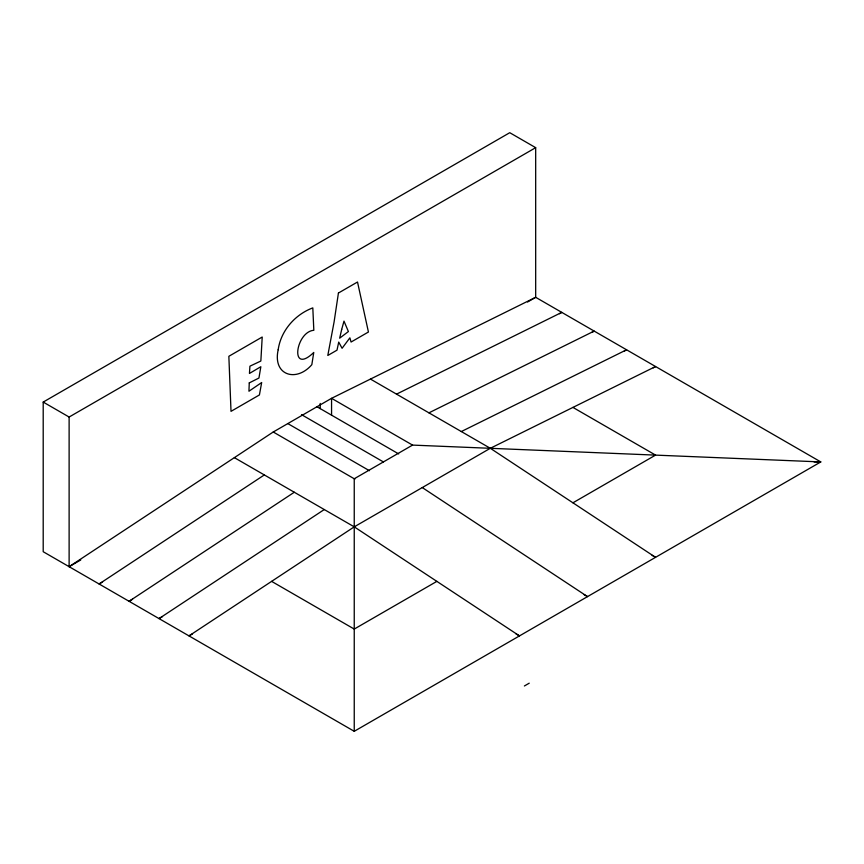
<?xml version="1.0" encoding="UTF-8"?>
<svg xmlns="http://www.w3.org/2000/svg" width="864" height="864" viewBox="0 0 864 864"><rect width="100%" height="100%" fill="white"/><g stroke="black" fill="none" stroke-linecap="round" stroke-linejoin="round"><path stroke-width="1.3" d="M535.68 147.668L69.12 417.031L69.12 566.687L273.24 432L331.56 398.326L535.68 297.313L820.8 461.927L354.24 731.3L43.2 551.718L43.2 402.073L509.76 132.7L535.68 147.668L535.68 297.313L527.537 302.022M264.33 474.941L99.09 583.988L102.578 581.969M294.3 492.242L129.06 601.29L132.548 599.27M324.27 509.544L159.03 618.592L162.518 616.583M69.12 566.687L80.752 559.969M559.44 313.718L561.773 312.379L396.533 394.135M591.84 332.435L594.173 331.085L428.933 412.841M814.082 461.927L820.8 461.927L412.56 445.1L354.24 478.764L354.24 731.3M624.24 351.14L626.573 349.79L461.333 431.546M192.488 633.884L189 635.893L354.24 526.846L490.32 448.286L655.56 366.53L653.238 367.87M436.86 581.375L354.24 629.068L271.62 581.375M572.94 502.805L655.56 455.101L572.94 407.408M524.383 685.984L529.243 683.176M370.44 379.069L490.32 448.286L655.56 557.334L652.072 555.314M412.56 445.1L331.56 398.326L331.56 415.163M316.85 406.674L398.671 453.913M301.514 414.655L383.4 461.927M287.82 423.587L369.457 470.718M584.032 594.594L587.52 596.614L422.28 487.566M273.24 432L354.877 479.131M234.36 457.639L354.24 526.846L519.48 635.893L515.992 633.884M43.2 402.073L69.12 417.031M320.22 403.434L320.22 408.618M249.264 382.892L248.94 391.241L261.673 382.536L259.416 394.945L231.012 411.35L228.852 356.292L262.213 337.025L260.852 361.022L249.923 366.185L249.448 373.464L260.852 366.703L258.941 378.032L249.264 382.892M278.186 349.736C272.452 375.419 296.33 382.676 311.828 364.684L313.762 352.458C289.505 375.797 295.488 331.787 313.826 330.286L312.811 307.886C295.024 314.528 280.843 330.739 278.186 349.736M338.429 293.026L334.087 321.97L327.802 355.471L337.003 350.158L338.72 342.09L342.079 348.289L349.888 337.835L351.065 342.036L368.431 332.014L357.512 282.01L338.429 293.026M341.701 329.411L339.671 338.17L348.397 331.549L343.991 321.127L341.701 329.411"/></g></svg>
